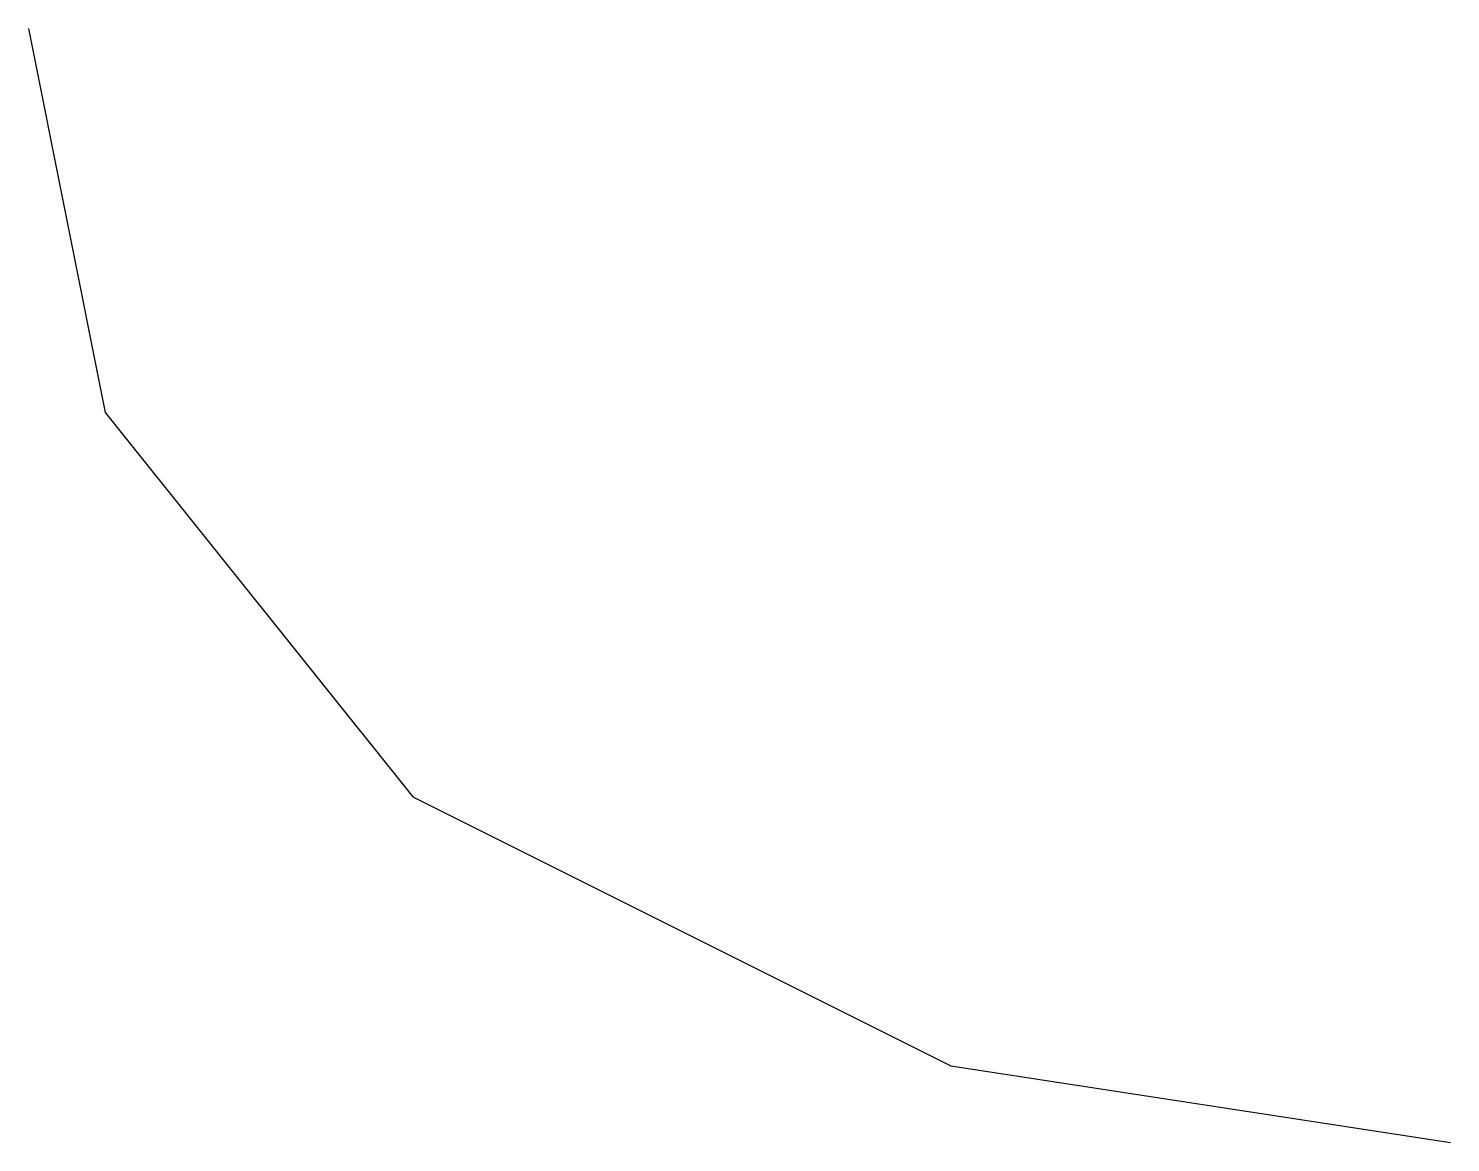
# Model space of a CAD drawing. Header units: millimetres. Extents: x 0 to 37, y -29 to 0.
import ezdxf

# ---------------------------------------------------------------- set-up
doc = ezdxf.new("R2010")
doc.units = ezdxf.units.MM
doc.header["$MEASUREMENT"] = 0
doc.layers.get('0').update_dxf_attribs({"lineweight": 25, "true_color": 0xffffff})

msp = doc.modelspace()

# ---------------------------------------------------------------- linework, layer by layer
for p, q in [((0, 0), (2, -10)), ((2, -10), (10, -20)), ((10, -20), (24, -27)), ((24, -27), (37, -29))]:
    msp.add_line(p, q)

doc.saveas('drawing.dxf')
